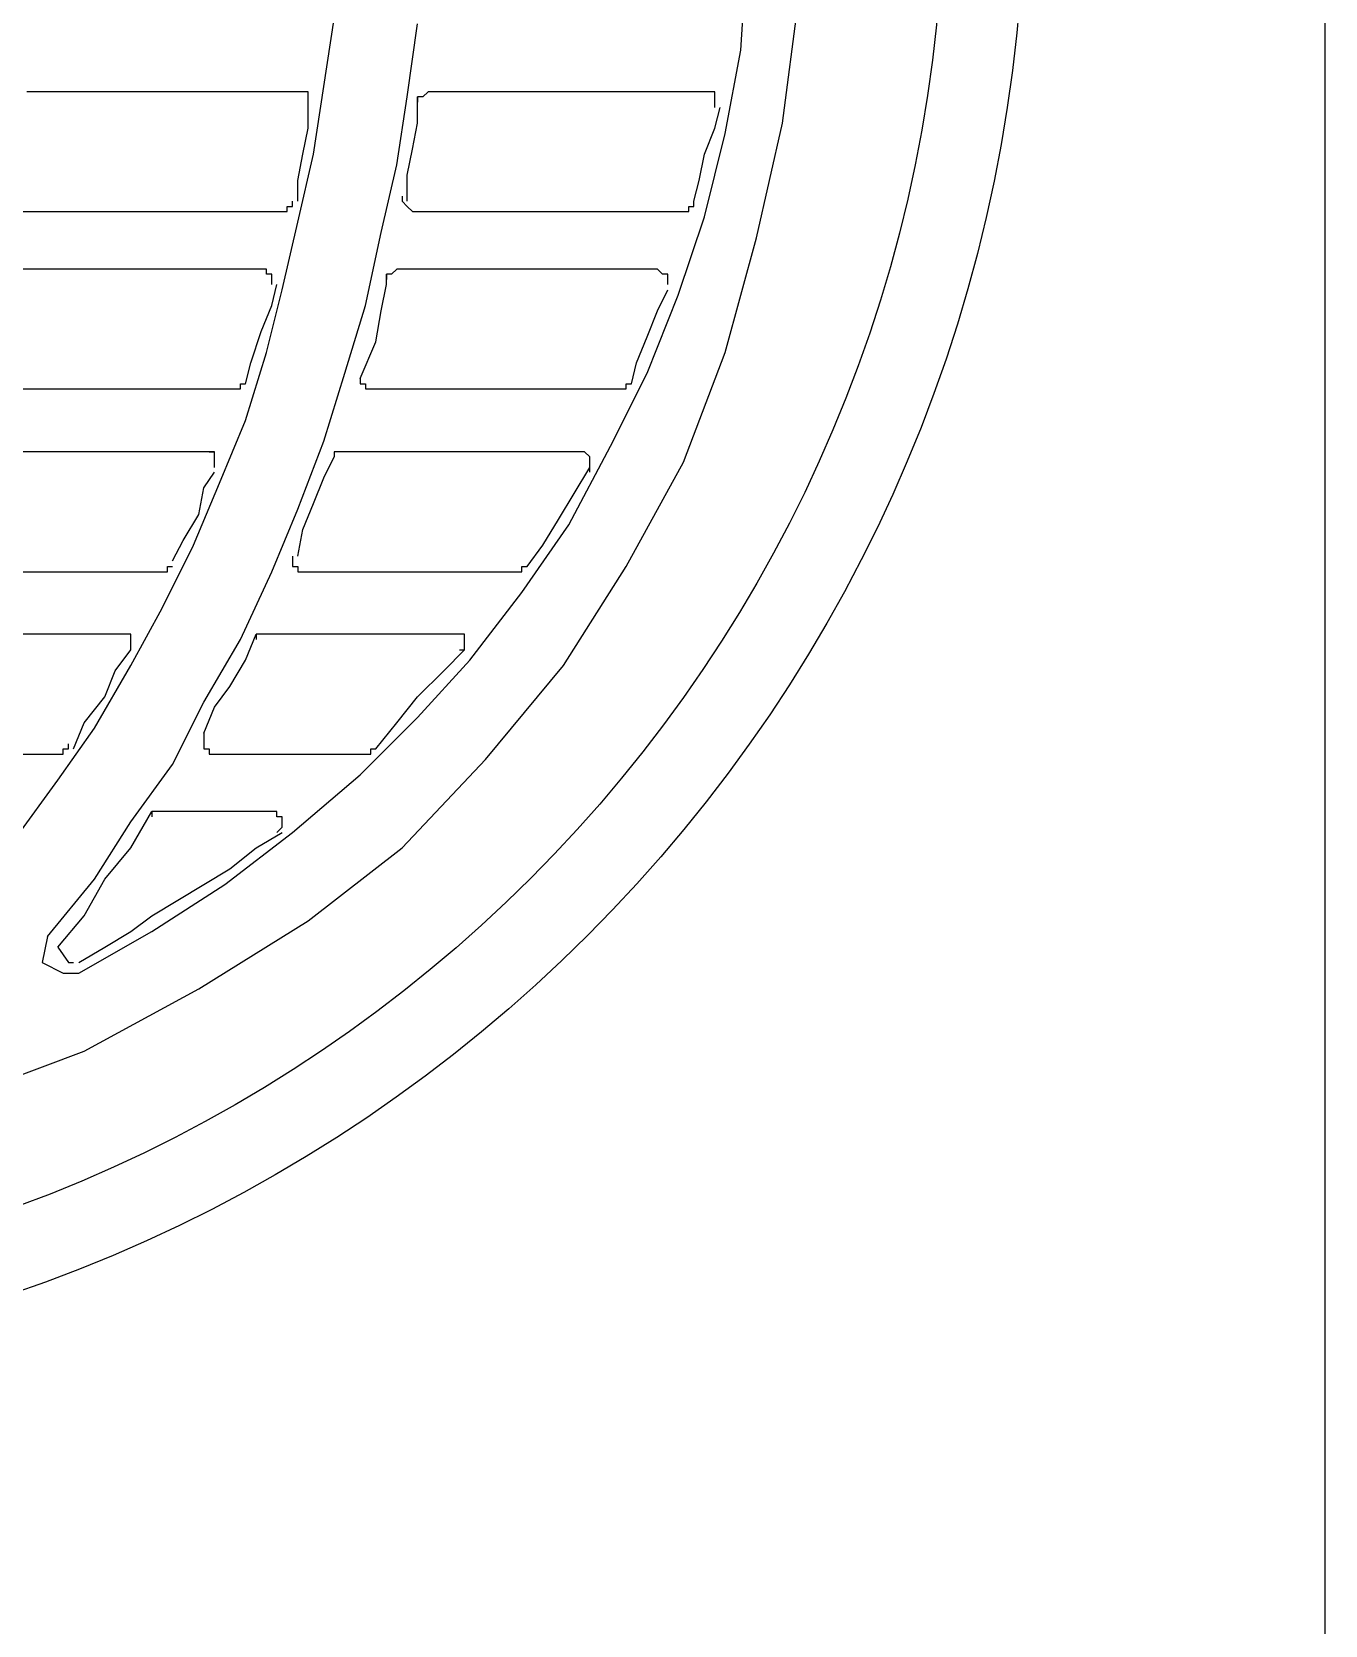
# Model space of a CAD drawing. Extents: x -14808 to 281570, y -29214 to 19989.
# Drawn here: x 482.1 to 594.4, y 10283 to 10421.3 of the extents above; entities that cross this region are included whole.
import ezdxf

# ---------------------------------------------------------------- set-up
doc = ezdxf.new("R2010")
doc.units = 0
doc.header["$LTSCALE"] = 0.25
doc.layers.add('PW-EQPM', color=31, linetype='Continuous')

# ---------------------------------------------------------------- blocks, each defined once
blk = doc.blocks.new('P-10 Top')
at = {"lineweight": 25, "ltscale": 1.032}
blk.add_lwpolyline([(-106.19, -260.75), (0, -260.75), (0, 260.75), (-121.57, 260.75)], dxfattribs=at)
blk.add_lwpolyline([(-118.66, -95.12), (-107.77, -91.04), (-97.81, -85.62), (-88.32, -79.72), (-80.15, -73.37), (-72.91, -65.7), (-66.14, -57.54), (-60.69, -48.94), (-55.71, -39.88), (-52.1, -30.38), (-49.37, -20.42), (-47.12, -10.46), (-45.75, -0.04)])
at = {"color": 8}
for points in [[(-117.3, -77.02), (-113.68, -72.48), (-110.06, -67.5), (-106.87, -62.98), (-103.72, -57.54), (-101, -52.56), (-98.28, -47.11), (-96.02, -41.7), (-93.76, -36.26), (-91.94, -30.38), (-90.57, -24.94), (-89.21, -19.06), (-87.85, -13.15), (-86.96, -7.27), (-86.06, -1.4)], [(-117.3, -77.02), (-113.68, -72.48), (-110.06, -67.5), (-106.87, -62.98), (-103.72, -57.54), (-101, -52.56), (-98.28, -47.11), (-96.02, -41.7), (-93.76, -36.26), (-91.94, -30.38), (-90.57, -24.94), (-89.21, -19.06), (-87.85, -13.15), (-86.96, -7.27), (-86.06, -1.4)], [(-108.24, -84.26), (-101.9, -80.64), (-95.55, -76.56), (-89.68, -72.04), (-83.8, -67.03), (-78.82, -62.05), (-74.27, -57.07), (-69.76, -51.2), (-65.67, -45.32), (-62.06, -38.51), (-58.87, -32.17), (-56.18, -25.4), (-53.89, -18.59), (-52.1, -11.36), (-50.73, -4.12), (-50.27, 3.15)], [(-108.24, -84.26), (-101.9, -80.64), (-95.55, -76.56), (-89.68, -72.04), (-83.8, -67.03), (-78.82, -62.05), (-74.27, -57.07), (-69.76, -51.2), (-65.67, -45.32), (-62.06, -38.51), (-58.87, -32.17), (-56.18, -25.4), (-53.89, -18.59), (-52.1, -11.36), (-50.73, -4.12), (-50.27, 3.15)], [(-110.96, -81.08), (-106.87, -76.1), (-103.72, -71.12), (-100.1, -66.14), (-97.38, -60.72), (-94.19, -55.28), (-91.47, -49.4), (-89.21, -43.96), (-86.96, -38.08), (-85.13, -32.17), (-83.34, -26.3), (-81.98, -19.96), (-80.61, -14.08), (-79.72, -8.17), (-78.82, -1.83)], [(-110.96, -81.08), (-106.87, -76.1), (-103.72, -71.12), (-100.1, -66.14), (-97.38, -60.72), (-94.19, -55.28), (-91.47, -49.4), (-89.21, -43.96), (-86.96, -38.08), (-85.13, -32.17), (-83.34, -26.3), (-81.98, -19.96), (-80.61, -14.08), (-79.72, -8.17), (-78.82, -1.83)], [(-111.85, -7.74), (-111.85, -7.74), (-112.32, -7.74), (-112.32, -7.74), (-112.75, -7.74)], [(-111.85, -7.74), (-111.85, -7.74)], [(-89.21, -7.74), (-111.85, -7.74)], [(-88.32, -9.1), (-88.32, -9.1), (-88.32, -8.64), (-88.32, -8.64), (-88.32, -8.17), (-88.32, -8.17), (-88.32, -8.17), (-88.32, -8.17), (-88.32, -8.17), (-88.32, -8.17), (-88.32, -7.74), (-88.78, -7.74), (-88.78, -7.74), (-89.21, -7.74), (-89.21, -7.74), (-89.21, -7.74)], [(-79.72, -17.23), (-79.72, -14.98), (-79.25, -12.72), (-78.82, -10.46), (-78.82, -8.17)], [(-79.72, -17.23), (-79.72, -14.98), (-79.25, -12.72), (-78.82, -10.46), (-78.82, -8.17)], [(-78.82, -8.17), (-78.82, -8.17), (-78.82, -8.64), (-78.82, -8.64)], [(-78.36, -8.17), (-78.36, -8.17), (-78.36, -8.17), (-78.36, -8.17), (-78.82, -8.17)], [(-77.89, -7.74), (-78.36, -8.17)], [(-77.89, -7.74), (-77.89, -7.74), (-77.89, -7.74), (-77.89, -7.74), (-77.89, -7.74), (-77.89, -7.74), (-77.89, -7.74)], [(-77.46, -7.74), (-77.89, -7.74)], [(-53.89, -7.74), (-77.46, -7.74)], [(-52.99, -9.1), (-52.99, -9.1), (-52.99, -8.64), (-52.99, -8.64), (-52.99, -8.17), (-52.99, -8.17), (-52.99, -8.17), (-52.99, -8.17), (-52.99, -8.17), (-52.99, -8.17), (-52.99, -7.74), (-53.46, -7.74), (-53.46, -7.74), (-53.89, -7.74), (-53.89, -7.74), (-53.89, -7.74)], [(-89.21, -17.23), (-89.21, -15.44), (-88.78, -13.15), (-88.32, -10.89), (-88.32, -9.1)], [(-89.21, -17.23), (-89.21, -15.44), (-88.78, -13.15), (-88.32, -10.89), (-88.32, -9.1)], [(-54.82, -17.23), (-54.35, -15.44), (-53.89, -13.15), (-52.99, -10.89), (-52.53, -9.1)], [(-54.82, -17.23), (-54.35, -15.44), (-53.89, -13.15), (-52.99, -10.89), (-52.53, -9.1)], [(-90.57, -18.13), (-90.57, -18.13), (-90.57, -18.13), (-90.14, -18.13), (-90.14, -17.7), (-90.14, -17.7)], [(-90.14, -17.7), (-89.68, -17.7)], [(-89.68, -17.7), (-89.68, -17.23), (-89.68, -17.23)], [(-89.68, -17.7), (-89.68, -17.7), (-89.68, -17.7), (-89.68, -17.7), (-89.68, -17.7)], [(-80.15, -16.8), (-80.15, -17.23), (-80.15, -17.23), (-80.15, -17.23), (-80.15, -17.23), (-79.72, -17.7), (-79.72, -17.7), (-79.72, -17.7), (-79.72, -17.7), (-79.72, -17.7), (-79.72, -17.7), (-79.72, -17.7), (-79.25, -18.13), (-79.25, -18.13), (-78.82, -18.13), (-78.82, -18.13)], [(-55.71, -18.13), (-55.71, -18.13), (-55.71, -18.13), (-55.25, -18.13), (-55.25, -17.7), (-55.25, -17.7)], [(-55.25, -17.7), (-55.25, -17.7), (-55.25, -17.7), (-54.82, -17.7), (-54.82, -17.7)], [(-55.25, -17.7), (-55.25, -17.7)], [(-54.82, -17.7), (-54.82, -17.23), (-54.82, -17.23)], [(-113.68, -18.13), (-90.57, -18.13)], [(-78.82, -18.13), (-55.71, -18.13)], [(-92.4, -23.14), (-115.94, -23.14)], [(-91.47, -24.47), (-91.47, -24.47), (-91.47, -24.47), (-91.47, -24.47), (-91.47, -24.47), (-91.47, -24.04), (-91.47, -24.04), (-91.47, -23.57), (-91.47, -23.57), (-91.47, -23.57), (-91.47, -23.57), (-91.47, -23.57), (-91.94, -23.57), (-91.94, -23.57), (-91.94, -23.57), (-91.94, -23.57), (-91.94, -23.14), (-91.94, -23.14), (-92.4, -23.14)], [(-80.61, -23.14), (-80.61, -23.14), (-80.61, -23.14), (-81.08, -23.57), (-81.08, -23.57), (-81.08, -23.57)], [(-57.97, -23.14), (-80.61, -23.14)], [(-57.08, -24.47), (-57.08, -24.47), (-57.08, -24.47), (-57.08, -24.47), (-57.08, -24.47), (-57.08, -24.04), (-57.08, -24.04), (-57.08, -24.04), (-57.08, -23.57), (-57.54, -23.57), (-57.54, -23.57), (-57.54, -23.57), (-57.54, -23.57), (-57.54, -23.57), (-57.54, -23.57), (-57.54, -23.57), (-57.97, -23.14), (-57.97, -23.14), (-57.97, -23.14)], [(-93.76, -33.1), (-93.3, -31.28), (-92.4, -28.55), (-91.47, -26.3), (-91.04, -24.47)], [(-93.76, -33.1), (-93.3, -31.28), (-92.4, -28.55), (-91.47, -26.3), (-91.04, -24.47)], [(-83.8, -32.64), (-82.44, -29.45), (-81.98, -26.76), (-81.51, -24.47), (-81.51, -23.57)], [(-83.8, -32.64), (-82.44, -29.45), (-81.98, -26.76), (-81.51, -24.47), (-81.51, -23.57)], [(-81.51, -23.57), (-81.51, -24.04), (-81.51, -24.04)], [(-81.08, -23.57), (-81.08, -23.57), (-81.08, -23.57), (-81.51, -23.57), (-81.51, -23.57)], [(-81.08, -23.57), (-81.08, -23.57)], [(-60.23, -33.1), (-59.8, -31.28), (-58.87, -29.02), (-57.97, -26.76), (-57.08, -24.94)], [(-60.23, -33.1), (-59.8, -31.28), (-58.87, -29.02), (-57.97, -26.76), (-57.08, -24.94)], [(-94.19, -33.53), (-94.19, -33.53), (-94.19, -33.1), (-94.19, -33.1), (-93.76, -33.1)], [(-93.76, -33.1), (-93.76, -33.1), (-93.76, -33.1)], [(-83.8, -32.64), (-83.8, -32.64), (-83.8, -32.64), (-83.8, -32.64), (-83.8, -32.64), (-83.8, -33.1), (-83.8, -33.1), (-83.8, -33.1), (-83.8, -33.1), (-83.8, -33.1), (-83.34, -33.1), (-83.34, -33.53), (-83.34, -33.53), (-83.34, -33.53), (-83.34, -33.53), (-83.34, -33.53), (-82.87, -33.53), (-82.87, -33.53), (-82.87, -33.53)], [(-61.16, -33.53), (-60.69, -33.53), (-60.69, -33.1), (-60.69, -33.1), (-60.69, -33.1), (-60.23, -33.1)], [(-60.23, -33.1), (-60.23, -33.1)], [(-118.66, -33.53), (-95.12, -33.53)], [(-95.12, -33.53), (-94.66, -33.53), (-94.66, -33.53), (-94.19, -33.53), (-94.19, -33.53), (-94.19, -33.53)], [(-94.19, -33.53), (-94.19, -33.53)], [(-82.87, -33.53), (-61.59, -33.53)], [(-61.59, -33.53), (-61.16, -33.53), (-61.16, -33.53), (-61.16, -33.53), (-61.16, -33.53), (-61.16, -33.53)], [(-61.16, -33.53), (-61.16, -33.53)], [(-97.38, -38.98), (-122.28, -38.98)], [(-96.92, -38.98), (-96.92, -38.98), (-96.92, -38.98), (-97.38, -38.98), (-97.38, -38.98), (-97.38, -38.98), (-97.38, -38.98)], [(-96.45, -40.34), (-96.45, -40.34), (-96.45, -39.88), (-96.45, -39.88), (-96.45, -39.88), (-96.45, -39.88), (-96.45, -39.88), (-96.45, -39.44), (-96.45, -39.44), (-96.45, -39.44), (-96.45, -38.98), (-96.92, -38.98), (-96.45, -38.98)], [(-89.21, -48.04), (-88.78, -45.75), (-87.85, -43.49), (-86.96, -41.24), (-86.06, -39.44)], [(-89.21, -48.04), (-88.78, -45.75), (-87.85, -43.49), (-86.96, -41.24), (-86.06, -39.44)], [(-86.06, -38.98), (-86.06, -38.98), (-86.06, -38.98), (-86.06, -38.98), (-86.06, -39.44), (-86.06, -39.44)], [(-85.59, -38.98), (-86.06, -38.98)], [(-86.06, -39.44), (-86.06, -39.44)], [(-85.13, -38.98), (-85.59, -38.98), (-85.59, -38.98), (-85.59, -38.98), (-85.59, -38.98), (-85.59, -38.98)], [(-65.21, -38.98), (-85.13, -38.98)], [(-63.85, -40.77), (-63.85, -40.34), (-63.85, -40.34), (-63.85, -39.88), (-63.85, -39.88), (-63.85, -39.88), (-63.85, -39.88), (-63.85, -39.88), (-63.85, -39.44), (-63.85, -39.44), (-64.31, -38.98), (-64.31, -38.98), (-64.31, -38.98), (-64.78, -38.98), (-64.78, -38.98), (-64.78, -38.98), (-64.78, -38.98), (-64.78, -38.98), (-65.21, -38.98)], [(-100.1, -48.47), (-99.17, -46.68), (-97.81, -44.42), (-97.38, -42.13), (-96.45, -40.77)], [(-100.1, -48.47), (-99.17, -46.68), (-97.81, -44.42), (-97.38, -42.13), (-96.45, -40.77)], [(-69.29, -48.94), (-67.93, -47.11), (-66.57, -44.86), (-65.21, -42.6), (-63.85, -40.34)], [(-69.29, -48.94), (-67.93, -47.11), (-66.57, -44.86), (-65.21, -42.6), (-63.85, -40.34)], [(-89.68, -48.04), (-89.68, -48.04), (-89.68, -48.04), (-89.68, -48.04), (-89.68, -48.47), (-89.68, -48.47), (-89.68, -48.47), (-89.68, -48.94), (-89.21, -48.94), (-89.21, -48.94), (-89.21, -48.94), (-89.21, -48.94), (-89.21, -48.94), (-89.21, -49.4), (-89.21, -49.4), (-88.78, -49.4), (-88.78, -49.4), (-88.78, -49.4), (-88.32, -49.4)], [(-126.79, -49.4), (-101, -49.4)], [(-101, -49.4), (-101, -49.4), (-101, -49.4), (-101, -49.4), (-101, -49.4), (-100.53, -49.4)], [(-100.53, -49.4), (-100.53, -48.94), (-100.53, -48.94), (-100.1, -48.94), (-100.1, -48.94), (-100.1, -48.94)], [(-100.53, -49.4), (-100.53, -49.4)], [(-100.1, -48.94), (-100.1, -48.94)], [(-88.32, -49.4), (-70.19, -49.4)], [(-70.19, -49.4), (-70.19, -49.4), (-69.76, -49.4), (-69.76, -49.4)], [(-69.76, -49.4), (-69.76, -49.4), (-69.76, -49.4), (-69.76, -48.94), (-69.29, -48.94)], [(-69.29, -48.94), (-69.29, -48.94), (-69.29, -48.94)], [(-104.62, -54.82), (-131.34, -54.82)], [(-103.72, -56.18), (-103.72, -56.18), (-103.72, -55.74), (-103.72, -55.74), (-103.72, -55.74), (-103.72, -55.28), (-103.72, -55.28), (-103.72, -55.28), (-103.72, -55.28), (-103.72, -55.28), (-103.72, -54.82), (-104.15, -54.82), (-104.15, -54.82), (-104.15, -54.82), (-104.62, -54.82), (-104.62, -54.82), (-104.62, -54.82), (-104.62, -54.82), (-104.62, -54.82)], [(-97.38, -63.41), (-96.45, -61.16), (-95.12, -59.36), (-93.76, -57.07), (-92.83, -54.82)], [(-97.38, -63.41), (-96.45, -61.16), (-95.12, -59.36), (-93.76, -57.07), (-92.83, -54.82)], [(-92.83, -54.82), (-92.83, -55.28)], [(-92.4, -54.82), (-92.83, -54.82), (-92.83, -54.82), (-92.83, -54.82), (-92.83, -54.82), (-92.83, -54.82)], [(-92.4, -54.82), (-92.4, -54.82)], [(-91.94, -54.82), (-91.94, -54.82), (-91.94, -54.82), (-91.94, -54.82), (-92.4, -54.82), (-92.4, -54.82)], [(-75.63, -54.82), (-91.94, -54.82)], [(-75.17, -56.18), (-74.74, -56.18), (-74.74, -56.18), (-74.74, -56.18), (-74.74, -55.74), (-74.74, -55.74), (-74.74, -55.74), (-74.74, -55.28), (-74.74, -55.28), (-74.74, -55.28), (-74.74, -55.28), (-74.74, -55.28), (-74.74, -54.82), (-75.17, -54.82), (-75.17, -54.82), (-75.17, -54.82), (-75.17, -54.82), (-75.17, -54.82), (-75.17, -54.82), (-75.63, -54.82), (-75.63, -54.82), (-75.63, -54.82)], [(-108.7, -64.78), (-107.77, -62.52), (-105.98, -60.26), (-105.08, -58), (-103.72, -56.18)], [(-108.7, -64.78), (-107.77, -62.52), (-105.98, -60.26), (-105.08, -58), (-103.72, -56.18)], [(-82.44, -64.78), (-80.61, -62.52), (-78.82, -60.26), (-76.53, -58), (-74.74, -56.18)], [(-82.44, -64.78), (-80.61, -62.52), (-78.82, -60.26), (-76.53, -58), (-74.74, -56.18)], [(-97.38, -63.41), (-97.38, -63.41), (-97.38, -63.41), (-97.38, -63.41), (-97.38, -63.88), (-97.38, -63.88), (-97.38, -64.34), (-97.38, -64.34), (-97.38, -64.34), (-97.38, -64.34), (-97.38, -64.34), (-97.38, -64.78), (-97.38, -64.78), (-96.92, -64.78), (-96.92, -64.78), (-96.92, -65.24), (-96.45, -65.24), (-96.45, -65.24), (-96.45, -65.24)], [(-109.6, -65.24), (-109.6, -64.78), (-109.13, -64.78), (-109.13, -64.78), (-109.13, -64.78)], [(-109.13, -64.78), (-109.13, -64.34), (-109.13, -64.34)], [(-83.34, -65.24), (-82.87, -65.24), (-82.87, -64.78), (-82.87, -64.78), (-82.87, -64.78)], [(-82.87, -64.78), (-82.44, -64.78), (-82.44, -64.78)], [(-138.12, -65.24), (-110.06, -65.24)], [(-110.06, -65.24), (-110.06, -65.24), (-109.6, -65.24), (-109.6, -65.24)], [(-96.45, -65.24), (-83.34, -65.24)], [(-83.34, -65.24), (-83.34, -65.24)], [(-83.34, -65.24), (-83.34, -65.24), (-83.34, -65.24)], [(-110.06, -82), (-107.77, -79.28), (-105.98, -76.1), (-103.72, -73.37), (-101.9, -70.22)], [(-110.06, -82), (-107.77, -79.28), (-105.98, -76.1), (-103.72, -73.37), (-101.9, -70.22)], [(-101.9, -70.22), (-101.9, -70.68), (-101.9, -70.68)], [(-101.43, -70.22), (-101.43, -70.22), (-101.43, -70.22), (-101.9, -70.22), (-101.9, -70.22)], [(-101, -70.22), (-101, -70.22), (-101, -70.22), (-101.43, -70.22)], [(-91.47, -70.22), (-101, -70.22)], [(-91.04, -72.04), (-91.04, -72.04), (-90.57, -71.58), (-90.57, -71.58), (-90.57, -71.58), (-90.57, -71.58), (-90.57, -71.58), (-90.57, -71.12), (-90.57, -71.12), (-90.57, -71.12), (-90.57, -71.12), (-90.57, -71.12), (-90.57, -70.68), (-90.57, -70.68), (-91.04, -70.68), (-91.04, -70.22), (-91.04, -70.22), (-91.47, -70.22), (-91.47, -70.22), (-91.47, -70.22), (-91.47, -70.22), (-91.47, -70.22)], [(-108.24, -83.33), (-105.98, -82), (-103.72, -80.64), (-101.9, -79.28), (-99.64, -77.92), (-97.38, -76.56), (-95.12, -75.2), (-92.83, -73.37), (-90.57, -72.04)], [(-108.24, -83.33), (-105.98, -82), (-103.72, -80.64), (-101.9, -79.28), (-99.64, -77.92), (-97.38, -76.56), (-95.12, -75.2), (-92.83, -73.37), (-90.57, -72.04)], [(-110.96, -81.08), (-111.42, -83.33), (-109.6, -84.26), (-108.24, -84.26)], [(-110.96, -81.08), (-111.42, -83.33), (-109.6, -84.26), (-108.24, -84.26)], [(-110.06, -82), (-109.13, -83.33), (-108.7, -83.33)], [(-110.06, -82), (-109.13, -83.33), (-108.7, -83.33)]]:
    blk.add_lwpolyline(points, dxfattribs=at)
for radius in [129.56, 122.56]:
    blk.add_circle((-155.67, 10.62), radius)

msp = doc.modelspace()

# ---------------------------------------------------------------- block references
at = {"layer": 'PW-EQPM'}
msp.add_blockref('P-10 Top', (594.41, 10423.87, 0), dxfattribs=at)

doc.saveas('drawing.dxf')
